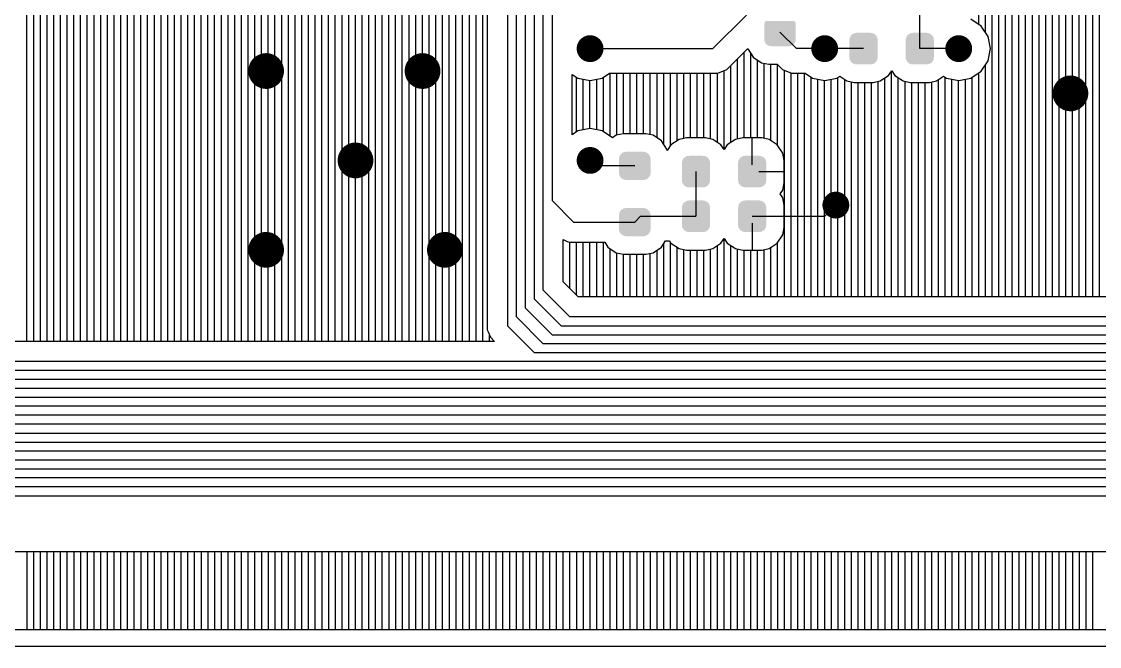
# Model space of a CAD drawing. Extents: x 295 to 953, y 10 to 290.
# Drawn here: x 703.9 to 754.5, y 85 to 114.3 of the extents above; entities that cross this region are included whole.
import ezdxf

# ---------------------------------------------------------------- set-up
doc = ezdxf.new("R2010")
doc.units = 0
doc.header["$LTSCALE"] = 5
doc.header["$MEASUREMENT"] = 0
doc.layers.get('0').update_dxf_attribs({"linetype": 'CONTINUOUS', "lineweight": 25})
doc.layers.add('DV-INT-A3_BOT', color=7, linetype='CONTINUOUS')

msp = doc.modelspace()

# ---------------------------------------------------------------- linework, layer by layer
for points, const_width in [([(730.899, 113.017, -1), (730.27, 113.017, -1)], 0.629), ([(741.9, 113.017, -1), (741.272, 113.017, -1)], 0.629), ([(748.187, 113.017, -1), (747.558, 113.017, -1)], 0.629), ([(715.811, 111.969, -1), (714.973, 111.969, -1)], 0.838), ([(723.146, 111.969, -1), (722.307, 111.969, -1)], 0.838), ([(753.53, 110.921, -1), (752.692, 110.921, -1)], 0.838), ([(720.002, 107.778, -1), (719.164, 107.778, -1)], 0.838), ([(730.899, 107.778, -1), (730.27, 107.778, -1)], 0.629), ([(742.424, 105.683, -1), (741.795, 105.683, -1)], 0.629), ([(715.811, 103.587, -1), (714.973, 103.587, -1)], 0.838), ([(724.193, 103.587, -1), (723.355, 103.587, -1)], 0.838)]:
    msp.add_lwpolyline(points, format="xyb", close=True, dxfattribs=dict(const_width=const_width))
for points in [[(740.212, 114.227), (740.172, 114.311), (738.767, 114.227), (738.811, 114.311)], [(740.232, 113.461), (740.232, 114.123), (738.749, 113.461), (738.749, 114.123)], [(740.23, 114.123), (740.217, 114.216), (738.751, 114.123), (738.766, 114.216)], [(740.217, 114.216), (740.212, 114.227), (738.766, 114.216), (738.767, 114.227)], [(743.923, 113.698), (743.843, 113.739), (742.891, 113.698), (742.978, 113.739)], [(743.843, 113.739), (743.822, 113.743), (742.978, 113.739), (742.986, 113.743)], [(743.822, 113.743), (743.74, 113.756), (742.986, 113.743), (743.078, 113.756)], [(743.74, 113.756), (743.74, 113.759), (743.078, 113.756), (743.078, 113.759)], [(746.559, 113.698), (746.48, 113.739), (745.527, 113.698), (745.615, 113.739)], [(746.48, 113.739), (746.458, 113.743), (745.615, 113.739), (745.622, 113.743)], [(746.458, 113.743), (746.376, 113.756), (745.622, 113.743), (745.714, 113.756)], [(746.376, 113.756), (746.376, 113.759), (745.714, 113.756), (745.714, 113.759)], [(740.215, 113.368), (740.23, 113.461), (738.764, 113.368), (738.751, 113.461)], [(740.213, 113.358), (740.215, 113.368), (738.769, 113.358), (738.764, 113.368)], [(740.17, 113.274), (740.213, 113.358), (738.809, 113.274), (738.769, 113.358)], [(740.165, 113.265), (740.17, 113.274), (738.818, 113.265), (738.809, 113.274)], [(740.097, 113.198), (740.165, 113.265), (738.882, 113.198), (738.818, 113.265)], [(744.069, 113.43), (744.055, 113.522), (742.749, 113.43), (742.765, 113.522)], [(744.069, 113.428), (744.069, 113.43), (742.749, 113.428), (742.749, 113.43)], [(744.069, 112.606), (744.069, 113.428), (742.749, 112.606), (742.749, 113.428)], [(744.055, 113.522), (744.05, 113.533), (742.765, 113.522), (742.766, 113.533)], [(744.05, 113.533), (744.009, 113.616), (742.766, 113.533), (742.811, 113.616)], [(744.009, 113.616), (744, 113.625), (742.811, 113.616), (742.816, 113.625)], [(744, 113.625), (743.936, 113.691), (742.816, 113.625), (742.884, 113.691)], [(743.936, 113.691), (743.923, 113.698), (742.884, 113.691), (742.891, 113.698)], [(746.705, 113.43), (746.691, 113.522), (745.385, 113.43), (745.401, 113.522)], [(746.705, 113.428), (746.705, 113.43), (745.385, 113.428), (745.385, 113.43)], [(746.705, 112.606), (746.705, 113.428), (745.385, 112.606), (745.385, 113.428)], [(746.691, 113.522), (746.686, 113.533), (745.401, 113.522), (745.403, 113.533)], [(746.686, 113.533), (746.646, 113.616), (745.403, 113.533), (745.447, 113.616)], [(746.646, 113.616), (746.636, 113.625), (745.447, 113.616), (745.452, 113.625)], [(746.636, 113.625), (746.572, 113.691), (745.452, 113.625), (745.52, 113.691)], [(746.572, 113.691), (746.559, 113.698), (745.52, 113.691), (745.527, 113.698)], [(740.09, 113.192), (740.097, 113.198), (738.894, 113.192), (738.882, 113.198)], [(740.003, 113.149), (740.09, 113.192), (738.974, 113.149), (738.894, 113.192)], [(739.996, 113.146), (740.003, 113.149), (738.994, 113.146), (738.974, 113.149)], [(739.903, 113.132), (739.996, 113.146), (739.078, 113.132), (738.994, 113.146)], [(744.069, 112.604), (744.069, 112.606), (742.749, 112.604), (742.749, 112.606)], [(744.053, 112.512), (744.069, 112.604), (742.763, 112.512), (742.749, 112.604)], [(744.052, 112.501), (744.053, 112.512), (742.768, 112.501), (742.763, 112.512)], [(744.007, 112.418), (744.052, 112.501), (742.809, 112.418), (742.768, 112.501)], [(744.003, 112.408), (744.007, 112.418), (742.818, 112.408), (742.809, 112.418)], [(743.934, 112.343), (744.003, 112.408), (742.882, 112.343), (742.818, 112.408)], [(743.927, 112.336), (743.934, 112.343), (742.895, 112.336), (742.882, 112.343)], [(743.84, 112.294), (743.927, 112.336), (742.975, 112.294), (742.895, 112.336)], [(743.832, 112.291), (743.84, 112.294), (742.996, 112.291), (742.975, 112.294)], [(743.74, 112.278), (743.832, 112.291), (743.078, 112.278), (742.996, 112.291)], [(743.74, 112.275), (743.74, 112.278), (743.078, 112.275), (743.078, 112.278)], [(746.705, 112.604), (746.705, 112.606), (745.385, 112.604), (745.385, 112.606)], [(746.69, 112.512), (746.705, 112.604), (745.399, 112.512), (745.385, 112.604)], [(746.688, 112.501), (746.69, 112.512), (745.404, 112.501), (745.399, 112.512)], [(746.644, 112.418), (746.688, 112.501), (745.445, 112.418), (745.404, 112.501)], [(746.639, 112.408), (746.644, 112.418), (745.454, 112.408), (745.445, 112.418)], [(746.57, 112.343), (746.639, 112.408), (745.518, 112.343), (745.454, 112.408)], [(746.563, 112.336), (746.57, 112.343), (745.531, 112.336), (745.518, 112.343)], [(746.476, 112.294), (746.563, 112.336), (745.611, 112.294), (745.531, 112.336)], [(746.468, 112.291), (746.476, 112.294), (745.632, 112.291), (745.611, 112.294)], [(746.376, 112.278), (746.468, 112.291), (745.714, 112.278), (745.632, 112.291)], [(746.376, 112.275), (746.376, 112.278), (745.714, 112.275), (745.714, 112.278)], [(733.176, 108.169), (733.093, 108.183), (732.174, 108.169), (732.267, 108.183)], [(733.422, 107.191), (733.422, 107.854), (731.938, 107.191), (731.938, 107.854)], [(733.42, 107.854), (733.406, 107.946), (731.94, 107.854), (731.955, 107.946)], [(733.406, 107.946), (733.401, 107.957), (731.955, 107.946), (731.957, 107.957)], [(733.401, 107.957), (733.361, 108.041), (731.957, 107.957), (732.001, 108.041)], [(733.361, 108.041), (733.353, 108.05), (732.001, 108.041), (732.005, 108.05)], [(733.353, 108.05), (733.289, 108.116), (732.005, 108.05), (732.074, 108.116)], [(733.289, 108.116), (733.276, 108.123), (732.074, 108.116), (732.08, 108.123)], [(733.276, 108.123), (733.196, 108.165), (732.08, 108.123), (732.168, 108.165)], [(733.196, 108.165), (733.176, 108.169), (732.168, 108.165), (732.174, 108.169)], [(736.211, 107.667), (736.197, 107.759), (734.891, 107.667), (734.906, 107.759)], [(736.197, 107.759), (736.192, 107.77), (734.906, 107.759), (734.908, 107.77)], [(736.192, 107.77), (736.151, 107.853), (734.908, 107.77), (734.952, 107.853)], [(736.151, 107.853), (736.142, 107.863), (734.952, 107.853), (734.957, 107.863)], [(736.142, 107.863), (736.078, 107.928), (734.957, 107.863), (735.026, 107.928)], [(736.078, 107.928), (736.065, 107.935), (735.026, 107.928), (735.033, 107.935)], [(736.065, 107.935), (735.985, 107.977), (735.033, 107.935), (735.12, 107.977)], [(735.985, 107.977), (735.964, 107.98), (735.12, 107.977), (735.128, 107.98)], [(735.964, 107.98), (735.882, 107.993), (735.128, 107.98), (735.22, 107.993)], [(735.882, 107.993), (735.882, 107.996), (735.22, 107.993), (735.22, 107.996)], [(738.847, 107.667), (738.833, 107.759), (737.527, 107.667), (737.543, 107.759)], [(738.833, 107.759), (738.828, 107.77), (737.543, 107.759), (737.544, 107.77)], [(738.828, 107.77), (738.787, 107.853), (737.544, 107.77), (737.589, 107.853)], [(738.787, 107.853), (738.778, 107.863), (737.589, 107.853), (737.594, 107.863)], [(738.778, 107.863), (738.714, 107.928), (737.594, 107.863), (737.662, 107.928)], [(738.714, 107.928), (738.701, 107.935), (737.662, 107.928), (737.669, 107.935)], [(738.701, 107.935), (738.621, 107.977), (737.669, 107.935), (737.756, 107.977)], [(738.621, 107.977), (738.6, 107.98), (737.756, 107.977), (737.764, 107.98)], [(738.6, 107.98), (738.518, 107.993), (737.764, 107.98), (737.856, 107.993)], [(738.518, 107.993), (738.518, 107.996), (737.856, 107.993), (737.856, 107.996)], [(733.405, 107.098), (733.42, 107.191), (731.954, 107.098), (731.94, 107.191)], [(736.211, 107.665), (736.211, 107.667), (734.891, 107.665), (734.891, 107.667)], [(736.211, 106.843), (736.211, 107.665), (734.891, 106.843), (734.891, 107.665)], [(738.847, 107.665), (738.847, 107.667), (737.527, 107.665), (737.527, 107.667)], [(738.847, 106.843), (738.847, 107.665), (737.527, 106.843), (737.527, 107.665)], [(733.403, 107.088), (733.405, 107.098), (731.959, 107.088), (731.954, 107.098)], [(733.359, 107.004), (733.403, 107.088), (731.999, 107.004), (731.959, 107.088)], [(733.355, 106.995), (733.359, 107.004), (732.007, 106.995), (731.999, 107.004)], [(733.286, 106.929), (733.355, 106.995), (732.071, 106.929), (732.007, 106.995)], [(733.28, 106.922), (733.286, 106.929), (732.084, 106.922), (732.071, 106.929)], [(733.193, 106.88), (733.28, 106.922), (732.164, 106.88), (732.084, 106.922)], [(733.186, 106.876), (733.193, 106.88), (732.184, 106.876), (732.164, 106.88)], [(733.093, 106.862), (733.186, 106.876), (732.267, 106.862), (732.184, 106.876)], [(736.211, 106.841), (736.211, 106.843), (734.891, 106.841), (734.891, 106.843)], [(736.195, 106.749), (736.211, 106.841), (734.905, 106.749), (734.891, 106.841)], [(736.193, 106.738), (736.195, 106.749), (734.91, 106.738), (734.905, 106.749)], [(736.149, 106.655), (736.193, 106.738), (734.951, 106.655), (734.91, 106.738)], [(738.847, 106.841), (738.847, 106.843), (737.527, 106.841), (737.527, 106.843)], [(738.831, 106.749), (738.847, 106.841), (737.541, 106.749), (737.527, 106.841)], [(738.83, 106.738), (738.831, 106.749), (737.546, 106.738), (737.541, 106.749)], [(738.786, 106.655), (738.83, 106.738), (737.587, 106.655), (737.546, 106.738)], [(736.144, 106.646), (736.149, 106.655), (734.96, 106.646), (734.951, 106.655)], [(736.076, 106.58), (736.144, 106.646), (735.024, 106.58), (734.96, 106.646)], [(736.069, 106.573), (736.076, 106.58), (735.037, 106.573), (735.024, 106.58)], [(735.981, 106.532), (736.069, 106.573), (735.116, 106.532), (735.037, 106.573)], [(735.974, 106.528), (735.981, 106.532), (735.138, 106.528), (735.116, 106.532)], [(735.882, 106.515), (735.974, 106.528), (735.22, 106.515), (735.138, 106.528)], [(735.882, 106.512), (735.882, 106.515), (735.22, 106.512), (735.22, 106.515)], [(738.781, 106.646), (738.786, 106.655), (737.596, 106.646), (737.587, 106.655)], [(738.712, 106.58), (738.781, 106.646), (737.66, 106.58), (737.596, 106.646)], [(738.705, 106.573), (738.712, 106.58), (737.673, 106.573), (737.66, 106.58)], [(738.618, 106.532), (738.705, 106.573), (737.753, 106.532), (737.673, 106.573)], [(738.61, 106.528), (738.618, 106.532), (737.774, 106.528), (737.753, 106.532)], [(738.518, 106.515), (738.61, 106.528), (737.856, 106.515), (737.774, 106.528)], [(738.518, 106.512), (738.518, 106.515), (737.856, 106.512), (737.856, 106.515)], [(736.211, 105.572), (736.197, 105.664), (734.891, 105.572), (734.906, 105.664)], [(736.197, 105.664), (736.192, 105.675), (734.906, 105.664), (734.908, 105.675)], [(736.192, 105.675), (736.151, 105.758), (734.908, 105.675), (734.952, 105.758)], [(736.151, 105.758), (736.142, 105.767), (734.952, 105.758), (734.957, 105.767)], [(736.142, 105.767), (736.078, 105.833), (734.957, 105.767), (735.026, 105.833)], [(736.078, 105.833), (736.065, 105.84), (735.026, 105.833), (735.033, 105.84)], [(736.065, 105.84), (735.985, 105.881), (735.033, 105.84), (735.12, 105.881)], [(735.985, 105.881), (735.964, 105.885), (735.12, 105.881), (735.128, 105.885)], [(735.964, 105.885), (735.882, 105.898), (735.128, 105.885), (735.22, 105.898)], [(735.882, 105.898), (735.882, 105.901), (735.22, 105.898), (735.22, 105.901)], [(738.847, 105.572), (738.833, 105.664), (737.527, 105.572), (737.543, 105.664)], [(738.833, 105.664), (738.828, 105.675), (737.543, 105.664), (737.544, 105.675)], [(738.828, 105.675), (738.787, 105.758), (737.544, 105.675), (737.589, 105.758)], [(738.787, 105.758), (738.778, 105.767), (737.589, 105.758), (737.594, 105.767)], [(738.778, 105.767), (738.714, 105.833), (737.594, 105.767), (737.662, 105.833)], [(738.714, 105.833), (738.701, 105.84), (737.662, 105.833), (737.669, 105.84)], [(738.701, 105.84), (738.621, 105.881), (737.669, 105.84), (737.756, 105.881)], [(738.621, 105.881), (738.6, 105.885), (737.756, 105.881), (737.764, 105.885)], [(738.6, 105.885), (738.518, 105.898), (737.764, 105.885), (737.856, 105.898)], [(738.518, 105.898), (738.518, 105.901), (737.856, 105.898), (737.856, 105.901)], [(733.422, 104.555), (733.422, 105.217), (731.938, 104.555), (731.938, 105.217)], [(733.42, 105.217), (733.406, 105.31), (731.94, 105.217), (731.955, 105.31)], [(733.406, 105.31), (733.401, 105.321), (731.955, 105.31), (731.957, 105.321)], [(733.401, 105.321), (733.361, 105.405), (731.957, 105.321), (732.001, 105.405)], [(733.361, 105.405), (733.353, 105.414), (732.001, 105.405), (732.005, 105.414)], [(733.353, 105.414), (733.289, 105.48), (732.005, 105.414), (732.074, 105.48)], [(733.289, 105.48), (733.276, 105.487), (732.074, 105.48), (732.08, 105.487)], [(733.276, 105.487), (733.196, 105.529), (732.08, 105.487), (732.168, 105.529)], [(733.196, 105.529), (733.176, 105.532), (732.168, 105.529), (732.174, 105.532)], [(733.176, 105.532), (733.093, 105.546), (732.174, 105.532), (732.267, 105.546)], [(736.211, 105.569), (736.211, 105.572), (734.891, 105.569), (734.891, 105.572)], [(736.211, 104.748), (736.211, 105.569), (734.891, 104.748), (734.891, 105.569)], [(738.847, 105.569), (738.847, 105.572), (737.527, 105.569), (737.527, 105.572)], [(738.847, 104.748), (738.847, 105.569), (737.527, 104.748), (737.527, 105.569)], [(736.211, 104.746), (736.211, 104.748), (734.891, 104.746), (734.891, 104.748)], [(736.195, 104.654), (736.211, 104.746), (734.905, 104.654), (734.891, 104.746)], [(736.193, 104.643), (736.195, 104.654), (734.91, 104.643), (734.905, 104.654)], [(736.149, 104.56), (736.193, 104.643), (734.951, 104.56), (734.91, 104.643)], [(738.847, 104.746), (738.847, 104.748), (737.527, 104.746), (737.527, 104.748)], [(738.831, 104.654), (738.847, 104.746), (737.541, 104.654), (737.527, 104.746)], [(738.83, 104.643), (738.831, 104.654), (737.546, 104.643), (737.541, 104.654)], [(738.786, 104.56), (738.83, 104.643), (737.587, 104.56), (737.546, 104.643)], [(733.405, 104.462), (733.42, 104.555), (731.954, 104.462), (731.94, 104.555)], [(733.403, 104.452), (733.405, 104.462), (731.959, 104.452), (731.954, 104.462)], [(733.359, 104.368), (733.403, 104.452), (731.999, 104.368), (731.959, 104.452)], [(733.355, 104.359), (733.359, 104.368), (732.007, 104.359), (731.999, 104.368)], [(733.286, 104.292), (733.355, 104.359), (732.071, 104.292), (732.007, 104.359)], [(733.28, 104.286), (733.286, 104.292), (732.084, 104.286), (732.071, 104.292)], [(733.193, 104.244), (733.28, 104.286), (732.164, 104.244), (732.084, 104.286)], [(733.186, 104.24), (733.193, 104.244), (732.184, 104.24), (732.164, 104.244)], [(733.093, 104.226), (733.186, 104.24), (732.267, 104.226), (732.184, 104.24)], [(736.144, 104.55), (736.149, 104.56), (734.96, 104.55), (734.951, 104.56)], [(736.076, 104.485), (736.144, 104.55), (735.024, 104.485), (734.96, 104.55)], [(736.069, 104.478), (736.076, 104.485), (735.037, 104.478), (735.024, 104.485)], [(735.981, 104.436), (736.069, 104.478), (735.116, 104.436), (735.037, 104.478)], [(735.974, 104.433), (735.981, 104.436), (735.138, 104.433), (735.116, 104.436)], [(735.882, 104.42), (735.974, 104.433), (735.22, 104.42), (735.138, 104.433)], [(735.882, 104.417), (735.882, 104.42), (735.22, 104.417), (735.22, 104.42)], [(738.781, 104.55), (738.786, 104.56), (737.596, 104.55), (737.587, 104.56)], [(738.712, 104.485), (738.781, 104.55), (737.66, 104.485), (737.596, 104.55)], [(738.705, 104.478), (738.712, 104.485), (737.673, 104.478), (737.66, 104.485)], [(738.618, 104.436), (738.705, 104.478), (737.753, 104.436), (737.673, 104.478)], [(738.61, 104.433), (738.618, 104.436), (737.774, 104.433), (737.753, 104.436)], [(738.518, 104.42), (738.61, 104.433), (737.856, 104.42), (737.774, 104.433)], [(738.518, 104.417), (738.518, 104.42), (737.856, 104.417), (737.856, 104.42)]]:
    msp.add_solid(points)
at = {"layer": 'DV-INT-A3_BOT'}
for p, q in [((726.708, 146.126), (726.708, 100.025)), ((715.178, 99.291), (715.178, 145.941)), ((727.127, 100.444), (727.127, 145.707)), ((713.607, 99.291), (713.607, 145.091)), ((714.235, 99.291), (714.235, 145.132)), ((714.55, 99.291), (714.55, 145.267)), ((714.864, 99.291), (714.864, 145.48)), ((727.546, 145.288), (727.546, 100.863)), ((713.921, 99.291), (713.921, 145.07)), ((727.965, 144.868), (727.965, 101.282)), ((715.493, 99.291), (715.493, 144.303)), ((728.384, 101.701), (728.384, 144.449)), ((728.803, 144.03), (728.803, 105.892)), ((712.978, 99.291), (712.978, 143.066)), ((713.292, 99.291), (713.292, 143.385)), ((715.807, 99.291), (715.807, 143.532)), ((716.121, 99.291), (716.121, 143.242)), ((716.436, 99.291), (716.436, 143.058)), ((717.693, 99.291), (717.693, 143.138)), ((719.893, 99.291), (719.893, 143.15)), ((720.208, 99.291), (720.208, 143.255)), ((722.408, 99.291), (722.408, 143.066)), ((722.722, 99.291), (722.722, 143.058)), ((711.721, 99.291), (711.721, 142.865)), ((712.035, 99.291), (712.035, 142.865)), ((712.35, 99.291), (712.35, 142.865)), ((712.664, 99.291), (712.664, 142.911)), ((716.75, 99.291), (716.75, 142.995)), ((717.064, 99.291), (717.064, 142.974)), ((717.379, 99.291), (717.379, 143.037)), ((718.007, 99.291), (718.007, 142.932)), ((718.322, 99.291), (718.322, 142.869)), ((718.636, 99.291), (718.636, 142.865)), ((718.95, 99.291), (718.95, 142.865)), ((719.265, 99.291), (719.265, 142.874)), ((719.579, 99.291), (719.579, 142.941)), ((720.522, 99.291), (720.522, 143.012)), ((720.836, 99.291), (720.836, 142.894)), ((721.151, 99.291), (721.151, 142.865)), ((721.465, 99.291), (721.465, 142.865)), ((721.779, 99.291), (721.779, 142.865)), ((722.094, 99.291), (722.094, 142.911)), ((723.037, 99.291), (723.037, 142.995)), ((723.351, 99.291), (723.351, 142.974)), ((723.665, 99.291), (723.665, 143.037)), ((749.44, 101.387), (749.44, 134.077)), ((749.754, 101.387), (749.754, 134.077)), ((750.069, 101.387), (750.069, 134.077)), ((750.383, 101.387), (750.383, 134.077)), ((750.697, 101.387), (750.697, 134.077)), ((751.011, 101.387), (751.011, 134.077)), ((751.326, 101.387), (751.326, 134.077)), ((751.64, 101.387), (751.64, 134.077)), ((751.954, 101.387), (751.954, 134.077)), ((752.269, 101.387), (752.269, 134.077)), ((752.583, 101.387), (752.583, 134.077)), ((752.897, 101.387), (752.897, 134.077)), ((753.212, 101.387), (753.212, 134.077)), ((753.526, 101.387), (753.526, 134.077)), ((753.84, 101.387), (753.84, 134.077)), ((754.155, 101.387), (754.155, 134.077)), ((754.469, 101.387), (754.469, 134.077)), ((723.98, 99.291), (723.98, 130.225)), ((724.294, 99.291), (724.294, 129.764)), ((724.608, 99.291), (724.608, 129.55)), ((724.923, 99.291), (724.923, 129.416)), ((725.765, 129.416), (725.765, 99.836)), ((725.237, 99.291), (725.237, 129.353)), ((725.551, 99.291), (725.551, 129.374)), ((704.177, 99.291), (704.177, 123.913)), ((704.491, 99.291), (704.491, 123.913)), ((704.806, 99.291), (704.806, 123.913)), ((705.12, 99.291), (705.12, 123.913)), ((705.434, 99.291), (705.434, 123.913)), ((705.749, 99.291), (705.749, 123.913)), ((706.063, 99.291), (706.063, 123.913)), ((706.377, 99.291), (706.377, 123.913)), ((706.692, 99.291), (706.692, 123.913)), ((707.006, 99.291), (707.006, 123.913)), ((707.32, 99.291), (707.32, 123.913)), ((707.635, 99.291), (707.635, 123.913)), ((707.949, 99.291), (707.949, 123.913)), ((708.263, 99.291), (708.263, 123.913)), ((708.578, 99.291), (708.578, 123.913)), ((708.892, 99.291), (708.892, 123.913)), ((709.206, 99.291), (709.206, 123.913)), ((711.092, 99.291), (711.092, 123.93)), ((711.407, 99.291), (711.407, 124.303)), ((709.521, 99.291), (709.521, 123.721)), ((709.835, 99.291), (709.835, 123.633)), ((710.149, 99.291), (710.149, 123.57)), ((710.464, 99.291), (710.464, 123.633)), ((710.778, 99.291), (710.778, 123.721)), ((749.126, 113.775), (749.126, 118.541)), ((748.811, 114.148), (748.811, 118.168)), ((746.045, 113.017), (746.045, 117.208)), ((736.347, 113.017), (737.919, 114.588)), ((748.929, 114.073), (748.442, 114.396)), ((740.266, 113.017), (739.49, 113.792)), ((749.251, 113.587), (748.929, 114.073)), ((749.364, 113.017), (749.251, 113.587)), ((730.585, 113.017), (736.347, 113.017)), ((737.324, 112.363), (737.973, 113.013)), ((737.81, 108.834), (737.81, 112.853)), ((737.973, 113.013), (737.977, 113.004)), ((737.977, 113.004), (738.233, 112.619)), ((738.124, 108.834), (738.124, 112.778)), ((741.586, 113.017), (740.266, 113.017)), ((743.409, 113.017), (741.586, 113.017)), ((747.872, 113.017), (746.045, 113.017)), ((749.251, 112.443), (749.364, 113.017)), ((736.997, 112.036), (737.324, 112.363)), ((737.181, 108.616), (737.181, 112.225)), ((737.496, 108.784), (737.496, 112.539)), ((738.233, 112.619), (738.619, 112.359)), ((738.438, 108.834), (738.438, 112.48)), ((738.619, 112.359), (738.962, 112.292)), ((738.753, 108.809), (738.753, 112.334)), ((738.962, 112.292), (739.356, 112.292)), ((739.067, 108.7), (739.067, 112.292)), ((739.356, 112.292), (739.612, 112.036)), ((739.381, 108.474), (739.381, 112.267)), ((748.929, 111.957), (749.251, 112.443)), ((749.126, 101.387), (749.126, 112.254)), ((729.746, 108.981), (729.746, 111.81)), ((729.746, 111.81), (730.01, 111.634)), ((731.155, 111.634), (731.498, 111.864)), ((731.498, 111.864), (736.117, 111.864)), ((731.523, 108.91), (731.523, 111.864)), ((731.838, 108.96), (731.838, 111.864)), ((732.152, 109.023), (732.152, 111.864)), ((732.466, 109.023), (732.466, 111.864)), ((732.781, 109.023), (732.781, 111.864)), ((733.095, 109.023), (733.095, 111.864)), ((733.409, 108.981), (733.409, 111.864)), ((733.724, 108.834), (733.724, 111.864)), ((734.038, 108.537), (734.038, 111.864)), ((734.352, 108.474), (734.352, 111.864)), ((734.667, 108.7), (734.667, 111.864)), ((734.981, 108.809), (734.981, 111.864)), ((735.295, 108.834), (735.295, 111.864)), ((735.61, 108.834), (735.61, 111.864)), ((735.924, 108.834), (735.924, 111.864)), ((736.117, 111.864), (736.573, 111.864)), ((736.238, 108.784), (736.238, 111.864)), ((736.553, 108.616), (736.553, 111.864)), ((736.573, 111.864), (736.997, 112.036)), ((736.867, 108.285), (736.867, 111.986)), ((739.612, 112.036), (740.035, 111.864)), ((739.696, 101.387), (739.696, 112.003)), ((740.01, 101.387), (740.01, 111.873)), ((740.035, 111.864), (740.492, 111.864)), ((740.324, 101.387), (740.324, 111.864)), ((740.492, 111.864), (740.668, 111.864)), ((740.639, 101.387), (740.639, 111.864)), ((740.668, 111.864), (741.012, 111.634)), ((742.156, 111.634), (742.29, 111.722)), ((742.29, 111.722), (742.621, 111.504)), ((744.193, 111.504), (744.578, 111.76)), ((744.578, 111.76), (744.729, 111.982)), ((744.725, 101.387), (744.725, 111.982)), ((744.729, 111.982), (744.876, 111.76)), ((744.876, 111.76), (745.261, 111.504)), ((746.833, 111.504), (747.164, 111.722)), ((747.164, 111.722), (747.298, 111.634)), ((748.442, 111.634), (748.929, 111.957)), ((748.811, 101.387), (748.811, 111.881)), ((729.952, 109.119), (729.952, 111.672)), ((730.01, 111.634), (730.585, 111.521)), ((730.266, 109.207), (730.266, 111.584)), ((730.58, 109.27), (730.58, 111.521)), ((730.585, 111.521), (731.155, 111.634)), ((730.895, 109.207), (730.895, 111.584)), ((731.209, 109.119), (731.209, 111.672)), ((740.953, 101.387), (740.953, 111.672)), ((741.012, 111.634), (741.586, 111.521)), ((741.267, 101.387), (741.267, 111.584)), ((741.582, 101.387), (741.582, 111.521)), ((741.586, 111.521), (742.156, 111.634)), ((741.896, 101.387), (741.896, 111.584)), ((742.21, 101.387), (742.21, 111.672)), ((742.525, 101.387), (742.525, 111.567)), ((742.621, 111.504), (742.961, 111.433)), ((742.839, 101.387), (742.839, 111.458)), ((742.961, 111.433), (743.853, 111.433)), ((743.153, 101.387), (743.153, 111.433)), ((743.468, 101.387), (743.468, 111.433)), ((743.782, 101.387), (743.782, 111.433)), ((743.853, 111.433), (744.193, 111.504)), ((744.096, 101.387), (744.096, 111.483)), ((744.411, 101.387), (744.411, 111.651)), ((745.039, 101.387), (745.039, 111.651)), ((745.261, 111.504), (745.601, 111.433)), ((745.354, 101.387), (745.354, 111.483)), ((745.601, 111.433), (746.494, 111.433)), ((745.668, 101.387), (745.668, 111.433)), ((745.982, 101.387), (745.982, 111.433)), ((746.297, 101.387), (746.297, 111.433)), ((746.494, 111.433), (746.833, 111.504)), ((746.611, 101.387), (746.611, 111.458)), ((746.925, 101.387), (746.925, 111.567)), ((747.24, 101.387), (747.24, 111.672)), ((747.298, 111.634), (747.872, 111.521)), ((747.554, 101.387), (747.554, 111.584)), ((747.868, 101.387), (747.868, 111.521)), ((747.872, 111.521), (748.442, 111.634)), ((748.183, 101.387), (748.183, 111.584)), ((748.497, 101.387), (748.497, 111.672)), ((730.585, 109.27), (730.01, 109.157)), ((731.155, 109.157), (730.585, 109.27)), ((730.01, 109.157), (729.746, 108.981)), ((731.632, 108.838), (731.155, 109.157)), ((731.808, 108.956), (731.632, 108.838)), ((732.152, 109.023), (731.808, 108.956)), ((733.204, 109.023), (732.152, 109.023)), ((733.548, 108.956), (733.204, 109.023)), ((733.933, 108.696), (733.548, 108.956)), ((734.189, 108.31), (733.933, 108.696)), ((734.763, 108.763), (734.377, 108.507)), ((735.102, 108.834), (734.763, 108.763)), ((735.995, 108.834), (735.102, 108.834)), ((736.335, 108.763), (735.995, 108.834)), ((736.72, 108.507), (736.335, 108.763)), ((737.403, 108.763), (737.018, 108.507)), ((737.743, 108.834), (737.403, 108.763)), ((738.635, 108.834), (737.743, 108.834)), ((738.187, 107.569), (738.187, 108.834)), ((738.975, 108.763), (738.635, 108.834)), ((739.361, 108.507), (738.975, 108.763)), ((734.201, 108.247), (734.189, 108.31)), ((734.377, 108.507), (734.201, 108.247)), ((736.871, 108.285), (736.72, 108.507)), ((737.018, 108.507), (736.871, 108.285)), ((739.62, 108.122), (739.361, 108.507)), ((730.836, 107.522), (730.585, 107.778)), ((739.687, 107.778), (739.62, 108.122)), ((739.687, 106.726), (739.687, 107.778)), ((732.68, 107.522), (730.836, 107.522)), ((735.551, 107.254), (735.551, 105.159)), ((738.501, 107.254), (739.687, 107.254)), ((739.62, 106.382), (739.687, 106.726)), ((739.499, 106.206), (739.62, 106.382)), ((739.62, 106.026), (739.499, 106.206)), ((728.803, 105.892), (729.805, 104.886)), ((739.687, 105.683), (739.62, 106.026)), ((739.687, 104.631), (739.687, 105.683)), ((741.586, 105.159), (742.11, 105.683)), ((732.68, 104.886), (732.948, 105.159)), ((732.948, 105.159), (735.551, 105.159)), ((738.187, 105.159), (741.586, 105.159)), ((738.501, 105.159), (739.687, 105.159)), ((729.805, 104.886), (732.68, 104.886)), ((738.187, 104.844), (738.187, 103.575)), ((739.361, 103.901), (739.62, 104.287)), ((739.62, 104.287), (739.687, 104.631)), ((729.327, 102.091), (729.327, 104.065)), ((729.327, 104.065), (729.516, 103.985)), ((729.516, 103.985), (729.621, 103.943)), ((729.621, 103.943), (729.994, 103.943)), ((729.637, 101.777), (729.637, 103.943)), ((729.952, 101.462), (729.952, 103.943)), ((729.994, 103.943), (731.272, 103.943)), ((730.266, 101.387), (730.266, 103.943)), ((730.58, 101.387), (730.58, 103.943)), ((730.895, 101.387), (730.895, 103.943)), ((731.209, 101.387), (731.209, 103.943)), ((731.272, 103.943), (731.423, 103.713)), ((731.423, 103.713), (731.808, 103.453)), ((731.523, 101.387), (731.523, 103.646)), ((733.548, 103.453), (733.933, 103.713)), ((733.933, 103.713), (734.126, 104.006)), ((734.038, 101.387), (734.038, 103.872)), ((734.126, 104.006), (734.31, 104.006)), ((734.31, 104.006), (734.377, 103.901)), ((734.352, 101.387), (734.352, 103.935)), ((734.377, 103.901), (734.763, 103.646)), ((734.667, 101.387), (734.667, 103.709)), ((734.763, 103.646), (735.102, 103.575)), ((735.995, 103.575), (736.335, 103.646)), ((736.335, 103.646), (736.72, 103.901)), ((736.553, 101.387), (736.553, 103.792)), ((736.72, 103.901), (736.871, 104.124)), ((736.867, 101.387), (736.867, 104.124)), ((736.871, 104.124), (737.018, 103.901)), ((737.018, 103.901), (737.403, 103.646)), ((737.181, 101.387), (737.181, 103.792)), ((737.403, 103.646), (737.743, 103.575)), ((738.635, 103.575), (738.975, 103.646)), ((738.975, 103.646), (739.361, 103.901)), ((739.067, 101.387), (739.067, 103.709)), ((739.381, 101.387), (739.381, 103.935)), ((731.808, 103.453), (732.152, 103.386)), ((731.838, 101.387), (731.838, 103.449)), ((732.152, 101.387), (732.152, 103.386)), ((732.152, 103.386), (733.204, 103.386)), ((732.466, 101.387), (732.466, 103.386)), ((732.781, 101.387), (732.781, 103.386)), ((733.095, 101.387), (733.095, 103.386)), ((733.204, 103.386), (733.548, 103.453)), ((733.409, 101.387), (733.409, 103.428)), ((733.724, 101.387), (733.724, 103.575)), ((734.981, 101.387), (734.981, 103.6)), ((735.102, 103.575), (735.995, 103.575)), ((735.295, 101.387), (735.295, 103.575)), ((735.61, 101.387), (735.61, 103.575)), ((735.924, 101.387), (735.924, 103.575)), ((736.238, 101.387), (736.238, 103.625)), ((737.496, 101.387), (737.496, 103.625)), ((737.743, 103.575), (738.635, 103.575)), ((737.81, 101.387), (737.81, 103.575)), ((738.124, 101.387), (738.124, 103.575)), ((738.438, 101.387), (738.438, 103.575)), ((738.753, 101.387), (738.753, 103.6)), ((729.642, 100.444), (728.384, 101.701)), ((730.031, 101.387), (729.327, 102.091)), ((727.965, 101.282), (729.222, 100.025)), ((782.054, 101.387), (730.031, 101.387)), ((727.546, 100.863), (728.803, 99.606)), ((728.384, 99.187), (727.127, 100.444)), ((782.448, 100.444), (729.642, 100.444)), ((725.765, 99.836), (725.807, 99.736)), ((725.807, 99.736), (725.907, 99.488)), ((726.708, 100.025), (727.965, 98.767)), ((728.803, 99.606), (783.286, 99.606)), ((729.222, 100.025), (782.867, 100.025)), ((726.104, 99.291), (672.719, 99.291)), ((725.865, 99.291), (725.865, 99.58)), ((725.907, 99.488), (726.104, 99.291)), ((783.705, 99.187), (728.384, 99.187)), ((727.965, 98.767), (784.125, 98.767)), ((794.602, 98.348), (546.914, 98.348)), ((795.859, 97.929), (546.704, 97.929)), ((798.374, 97.091), (546.285, 97.091)), ((797.117, 97.51), (546.495, 97.51)), ((799.631, 96.672), (546.076, 96.672)), ((800.889, 96.253), (545.866, 96.253)), ((802.146, 95.834), (545.657, 95.834)), ((803.403, 95.415), (545.447, 95.415)), ((541.885, 94.576), (843.218, 94.576)), ((544.399, 94.996), (842.799, 94.996)), ((539.37, 94.157), (843.637, 94.157)), ((537.065, 93.738), (844.056, 93.738)), ((533.712, 93.319), (844.475, 93.319)), ((844.894, 92.9), (533.293, 92.9)), ((532.455, 92.062), (845.732, 92.062)), ((845.313, 92.481), (532.874, 92.481)), ((561.373, 89.442), (710.153, 89.442)), ((704.181, 85.771), (704.181, 89.442)), ((704.496, 85.771), (704.496, 89.442)), ((704.81, 85.771), (704.81, 89.442)), ((705.124, 85.771), (705.124, 89.442)), ((705.439, 85.771), (705.439, 89.442)), ((705.753, 85.771), (705.753, 89.442)), ((706.067, 85.771), (706.067, 89.442)), ((706.382, 85.771), (706.382, 89.442)), ((706.696, 85.771), (706.696, 89.442)), ((707.01, 85.771), (707.01, 89.442)), ((707.324, 85.771), (707.324, 89.442)), ((707.639, 85.771), (707.639, 89.442)), ((707.953, 85.771), (707.953, 89.442)), ((708.267, 85.771), (708.267, 89.442)), ((708.582, 85.771), (708.582, 89.442)), ((708.896, 85.771), (708.896, 89.442)), ((709.21, 85.771), (709.21, 89.442)), ((709.525, 85.771), (709.525, 89.442)), ((709.839, 85.771), (709.839, 89.442)), ((710.153, 85.771), (710.153, 89.442)), ((710.153, 89.442), (782.448, 89.442)), ((710.468, 85.771), (710.468, 89.442)), ((710.782, 85.771), (710.782, 89.442)), ((711.096, 85.771), (711.096, 89.442)), ((711.411, 85.771), (711.411, 89.442)), ((711.725, 85.771), (711.725, 89.442)), ((712.039, 85.771), (712.039, 89.442)), ((712.354, 85.771), (712.354, 89.442)), ((712.668, 85.771), (712.668, 89.442)), ((712.982, 85.771), (712.982, 89.442)), ((713.297, 85.771), (713.297, 89.442)), ((713.611, 85.771), (713.611, 89.442)), ((713.925, 85.771), (713.925, 89.442)), ((714.24, 85.771), (714.24, 89.442)), ((714.554, 85.771), (714.554, 89.442)), ((714.868, 85.771), (714.868, 89.442)), ((715.183, 85.771), (715.183, 89.442)), ((715.497, 85.771), (715.497, 89.442)), ((715.811, 85.771), (715.811, 89.442)), ((716.126, 85.771), (716.126, 89.442)), ((716.44, 85.771), (716.44, 89.442)), ((716.754, 85.771), (716.754, 89.442)), ((717.069, 85.771), (717.069, 89.442)), ((717.383, 85.771), (717.383, 89.442)), ((717.697, 85.771), (717.697, 89.442)), ((718.012, 85.771), (718.012, 89.442)), ((718.326, 85.771), (718.326, 89.442)), ((718.64, 85.771), (718.64, 89.442)), ((718.955, 85.771), (718.955, 89.442)), ((719.269, 85.771), (719.269, 89.442)), ((719.583, 85.771), (719.583, 89.442)), ((719.897, 85.771), (719.897, 89.442)), ((720.212, 85.771), (720.212, 89.442)), ((720.526, 85.771), (720.526, 89.442)), ((720.84, 85.771), (720.84, 89.442)), ((721.155, 85.771), (721.155, 89.442)), ((721.469, 85.771), (721.469, 89.442)), ((721.783, 85.771), (721.783, 89.442)), ((722.098, 85.771), (722.098, 89.442)), ((722.412, 85.771), (722.412, 89.442)), ((722.726, 85.771), (722.726, 89.442)), ((723.041, 85.771), (723.041, 89.442)), ((723.355, 85.771), (723.355, 89.442)), ((723.669, 85.771), (723.669, 89.442)), ((723.984, 85.771), (723.984, 89.442)), ((724.298, 85.771), (724.298, 89.442)), ((724.612, 85.771), (724.612, 89.442)), ((724.927, 85.771), (724.927, 89.442)), ((725.241, 85.771), (725.241, 89.442)), ((725.555, 85.771), (725.555, 89.442)), ((725.87, 85.771), (725.87, 89.442)), ((726.184, 85.771), (726.184, 89.442)), ((726.498, 85.771), (726.498, 89.442)), ((726.813, 85.771), (726.813, 89.442)), ((727.127, 85.771), (727.127, 89.442)), ((727.441, 85.771), (727.441, 89.442)), ((727.756, 85.771), (727.756, 89.442)), ((728.07, 85.771), (728.07, 89.442)), ((728.384, 85.771), (728.384, 89.442)), ((728.699, 85.771), (728.699, 89.442)), ((729.013, 85.771), (729.013, 89.442)), ((729.327, 85.771), (729.327, 89.442)), ((729.642, 85.771), (729.642, 89.442)), ((729.956, 85.771), (729.956, 89.442)), ((730.27, 85.771), (730.27, 89.442)), ((730.585, 85.771), (730.585, 89.442)), ((730.899, 85.771), (730.899, 89.442)), ((731.213, 85.771), (731.213, 89.442)), ((731.528, 85.771), (731.528, 89.442)), ((731.842, 85.771), (731.842, 89.442)), ((732.156, 85.771), (732.156, 89.442)), ((732.47, 85.771), (732.47, 89.442)), ((732.785, 85.771), (732.785, 89.442)), ((733.099, 85.771), (733.099, 89.442)), ((733.413, 85.771), (733.413, 89.442)), ((733.728, 85.771), (733.728, 89.442)), ((734.042, 85.771), (734.042, 89.442)), ((734.356, 85.771), (734.356, 89.442)), ((734.671, 85.771), (734.671, 89.442)), ((734.985, 85.771), (734.985, 89.442)), ((735.299, 85.771), (735.299, 89.442)), ((735.614, 85.771), (735.614, 89.442)), ((735.928, 85.771), (735.928, 89.442)), ((736.242, 85.771), (736.242, 89.442)), ((736.557, 85.771), (736.557, 89.442)), ((736.871, 85.771), (736.871, 89.442)), ((737.185, 85.771), (737.185, 89.442)), ((737.5, 85.771), (737.5, 89.442)), ((737.814, 85.771), (737.814, 89.442)), ((738.128, 85.771), (738.128, 89.442)), ((738.443, 85.771), (738.443, 89.442)), ((738.757, 85.771), (738.757, 89.442)), ((739.071, 85.771), (739.071, 89.442)), ((739.386, 85.771), (739.386, 89.442)), ((739.7, 85.771), (739.7, 89.442)), ((740.014, 85.771), (740.014, 89.442)), ((740.329, 85.771), (740.329, 89.442)), ((740.643, 85.771), (740.643, 89.442)), ((740.957, 85.771), (740.957, 89.442)), ((741.272, 85.771), (741.272, 89.442)), ((741.586, 85.771), (741.586, 89.442)), ((741.9, 85.771), (741.9, 89.442)), ((742.215, 85.771), (742.215, 89.442)), ((742.529, 85.771), (742.529, 89.442)), ((742.843, 85.771), (742.843, 89.442)), ((743.158, 85.771), (743.158, 89.442)), ((743.472, 85.771), (743.472, 89.442)), ((743.786, 85.771), (743.786, 89.442)), ((744.101, 85.771), (744.101, 89.442)), ((744.415, 85.771), (744.415, 89.442)), ((744.729, 85.771), (744.729, 89.442)), ((745.043, 85.771), (745.043, 89.442)), ((745.358, 85.771), (745.358, 89.442)), ((745.672, 85.771), (745.672, 89.442)), ((745.986, 85.771), (745.986, 89.442)), ((746.301, 85.771), (746.301, 89.442)), ((746.615, 85.771), (746.615, 89.442)), ((746.929, 85.771), (746.929, 89.442)), ((747.244, 85.771), (747.244, 89.442)), ((747.558, 85.771), (747.558, 89.442)), ((747.872, 85.771), (747.872, 89.442)), ((748.187, 85.771), (748.187, 89.442)), ((748.501, 85.771), (748.501, 89.442)), ((748.815, 85.771), (748.815, 89.442)), ((749.13, 85.771), (749.13, 89.442)), ((749.444, 85.771), (749.444, 89.442)), ((749.758, 85.771), (749.758, 89.442)), ((750.073, 85.771), (750.073, 89.442)), ((750.387, 85.771), (750.387, 89.442)), ((750.701, 85.771), (750.701, 89.442)), ((751.016, 85.771), (751.016, 89.442)), ((751.33, 85.771), (751.33, 89.442)), ((751.644, 85.771), (751.644, 89.442)), ((751.959, 85.771), (751.959, 89.442)), ((752.273, 85.771), (752.273, 89.442)), ((752.587, 85.771), (752.587, 89.442)), ((752.902, 85.771), (752.902, 89.442)), ((753.216, 85.771), (753.216, 89.442)), ((753.53, 85.771), (753.53, 89.442)), ((753.845, 85.771), (753.845, 89.442)), ((754.159, 85.771), (754.159, 89.442)), ((863.955, 85.771), (523.654, 85.775)), ((863.527, 84.996), (510.427, 85))]:
    msp.add_line(p, q, dxfattribs=at)

doc.saveas('drawing.dxf')
